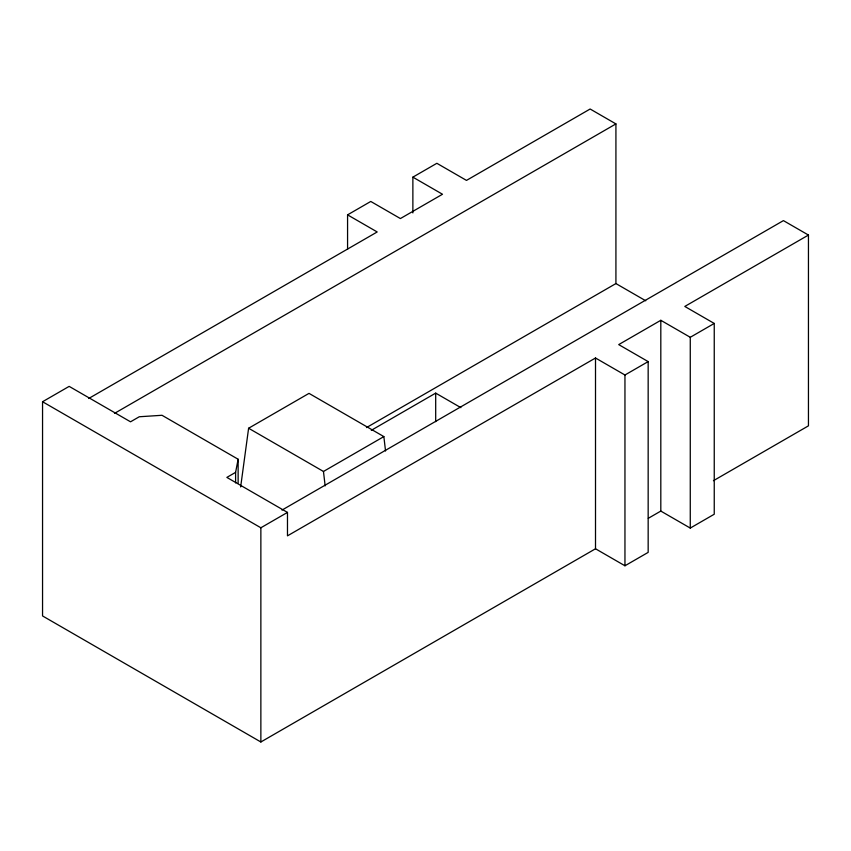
<?xml version="1.0" encoding="UTF-8"?>
<svg xmlns="http://www.w3.org/2000/svg" width="851" height="851" viewBox="0 0 851 851"><rect width="100%" height="100%" fill="white"/><g stroke="black" fill="none" stroke-linecap="round" stroke-linejoin="round"><path stroke-width="1.28" d="M240.652 486.942L248.609 428.244L309.009 393.375L383.854 436.595L385.546 451.009M235.599 482.889L235.599 472.369L238.131 459.242L162.009 415.288L139.277 416.756L130.533 421.809L69.165 386.375L42.55 401.736L42.55 615.943L260.863 741.987L595.509 548.778L624.953 565.777L648.164 552.384L648.164 361.601L618.709 344.602L660.812 320.295L690.267 337.294L714.244 323.444L714.244 514.227L690.267 528.077L660.812 511.079L648.302 518.302M347.57 249.3L347.57 214.856L370.77 201.453L400.395 218.558L442.499 194.251L412.873 177.146L412.873 212.92M412.873 177.146L436.861 163.296L466.486 180.401L590.137 109.013L615.922 123.906L615.922 283.564L645.749 300.786M88.706 398.491L377.195 231.961L347.57 214.856M114.502 413.373L615.922 123.906M235.599 472.369L226.855 477.411L287.478 512.408L287.478 535.843L595.509 357.994L624.953 375.004L648.164 361.601M366.473 427.585L615.922 283.564M371.291 430.308L435.691 393.119L460.88 407.661M248.609 428.244L323.465 471.465L383.854 436.595M282 510.079L783.42 220.611L808.45 235.057L808.45 425.84L713.425 480.698M42.55 401.736L260.863 527.78L287.478 512.408M808.45 235.057L684.8 306.445L714.244 323.444M323.465 471.465L325.156 485.878M690.267 337.294L690.267 528.077M660.812 320.295L660.812 511.079M624.953 375.004L624.953 565.777M595.509 357.994L595.509 548.778M435.691 393.119L435.691 421.639M260.863 527.78L260.863 741.987M238.131 459.242L238.131 482.932"/></g></svg>
